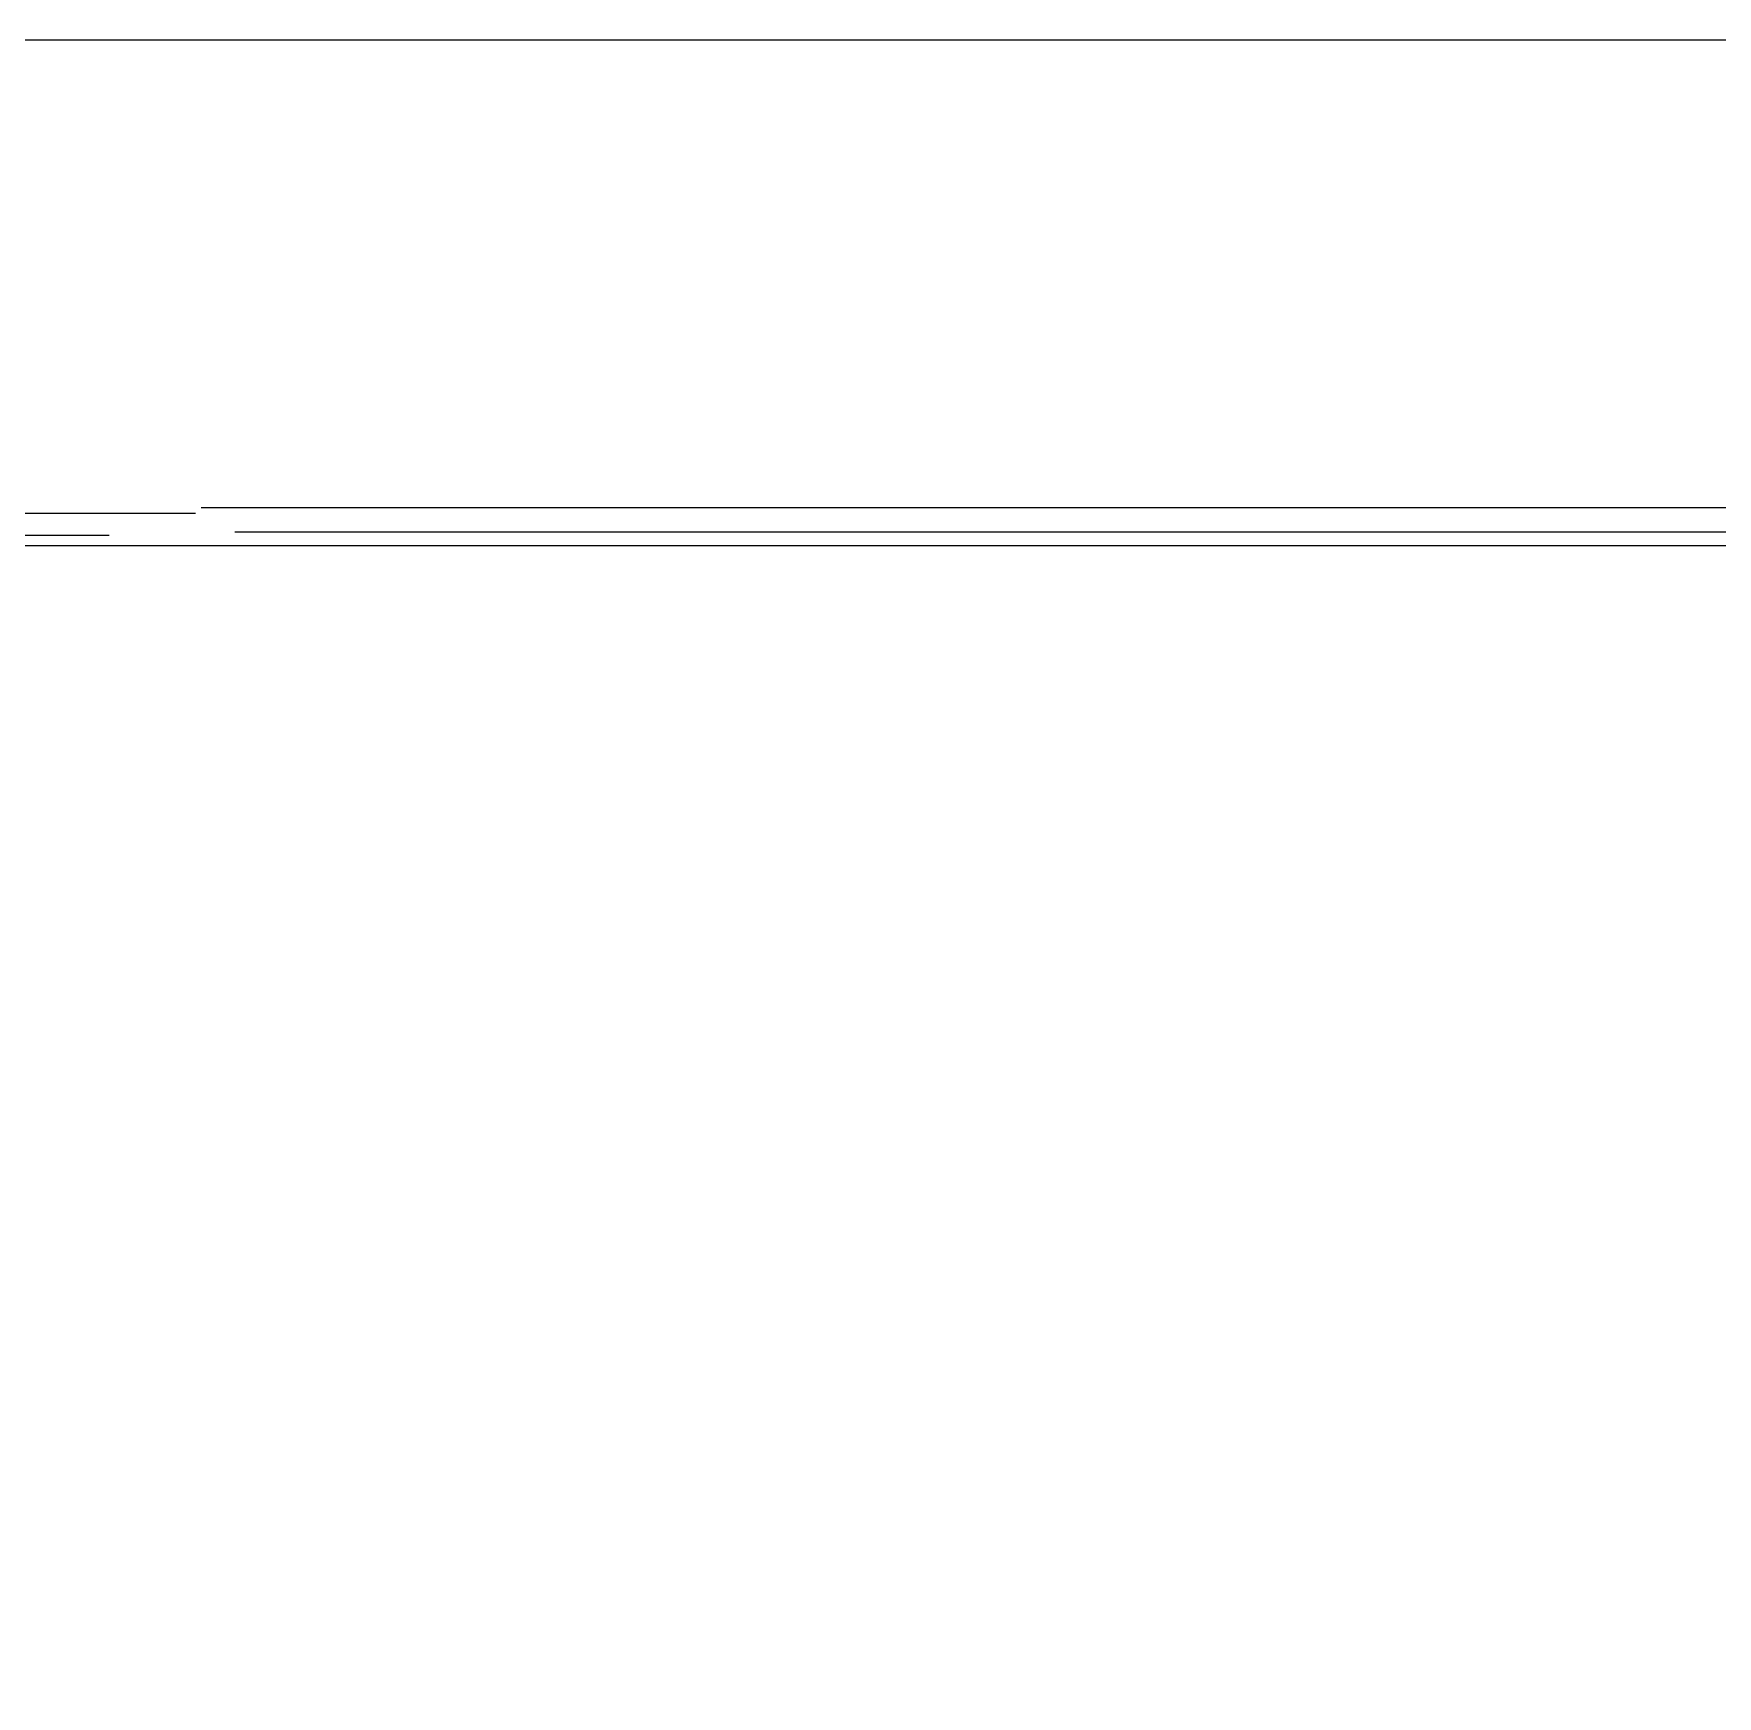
# Model space of a CAD drawing. Header units: millimetres. Extents: x -56261 to 196039, y 9480 to 100001.
# Drawn here: x 33486.8 to 33545.9, y 95678.5 to 95736.9 of the extents above; entities that cross this region are included whole.
import ezdxf

# ---------------------------------------------------------------- set-up
doc = ezdxf.new("R2010")
doc.units = ezdxf.units.MM
doc.set_wipeout_variables(frame=1)
doc.layers.add('SS-AIRCON', color=5, linetype='Continuous')
doc.layers.add('SS-TEXT', color=7, linetype='Continuous')

# ---------------------------------------------------------------- blocks, each defined once
blk = doc.blocks.new('I48T')
at = {"layer": 'SS-AIRCON', "color": 0, "linetype": 'Continuous'}
for p, q in [((-655.0008, 25.97448), (655.0014, 25.97448)), ((285.1893, 25.25284), (19.8106, 25.25284)), ((318.3544, 25.42128), (291.6456, 25.42128)), ((322.7903, 24.29566), (287.2096, 24.29566)), ((286.9214, 24.00741), (18.0786, 24.00741)), ((-637.5, 0), (637.5, 0))]:
    blk.add_line(p, q, dxfattribs=at)
blk = doc.blocks.new('A$C43DE16F2')
blk.add_wipeout([(0, 14550), (0, 0), (29100, 0), (29100, 14550)]).dxf.layer = 'SS-TEXT'
at = {"layer": 'SS-TEXT', "linetype": 'Continuous', "xscale": 1.577261091527505, "yscale": 1.577261091527505, "zscale": 1.577261091527505, "rotation": 180}
blk.add_blockref('I48T', (11081.92, 7128.46), dxfattribs=at)

msp = doc.modelspace()

# ---------------------------------------------------------------- block references
at = {"layer": 'SS-TEXT', "xscale": 0.4331186193392458, "yscale": 0.4331186193392458, "zscale": 0.4331186193392458}
msp.add_blockref('A$C43DE16F2', (28888.861, 92649.191), dxfattribs=at)

doc.saveas('drawing.dxf')
